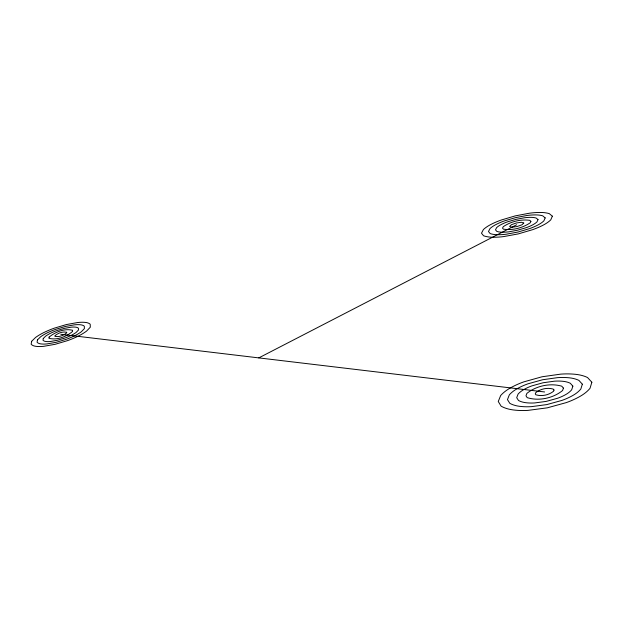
<?xml version="1.0" encoding="UTF-8"?>
<svg xmlns="http://www.w3.org/2000/svg" width="623" height="623" viewBox="0 0 623 623"><rect width="100%" height="100%" fill="white"/><g stroke="black" fill="none" stroke-linecap="round" stroke-linejoin="round"><path stroke-width="0.93" d="M258.794 357.89L516.669 224.755M60.797 334.294L544.627 391.96M66.677 332.285L66.669 332.884C63.593 335.478 58.842 337.401 54.863 336.28L54.941 335.704C58.009 333.126 62.697 331.249 66.677 332.285M49.1 337.105L48.929 338.258C56.888 340.524 66.404 336.661 72.556 331.467L72.556 330.276C64.597 328.228 55.245 331.958 49.1 337.105M43.267 338.507L43.003 340.244A15.567 5.911 -25.3 0 0 45.915 341.497A22.825 8.66 -25.2 0 0 50.564 341.482L57.394 340.275L64.8 338.071A22.825 8.683 -25.1 0 0 70.944 335.501A14.672 5.615 -25.1 0 0 76.177 332.394L78.459 330.05L78.436 328.266A14.788 5.693 -25.3 0 0 75.57 327.145A23.308 8.995 -25.4 0 0 70.89 327.207L64.146 328.422L56.872 330.595A23.308 8.963 -25.5 0 0 50.837 333.11A14.788 5.646 -25.5 0 0 45.627 336.163L43.267 338.507M37.458 339.901L37.076 342.222A20.723 7.858 -25.3 0 0 40.923 343.912A30.34 11.479 -25.1 0 0 47.122 343.896L56.241 342.292L66.155 339.348A30.34 11.526 -25 0 0 74.371 335.914A19.531 7.484 -25.1 0 0 81.348 331.755L84.378 328.625L84.323 326.257A19.741 7.616 -25.3 0 0 80.468 324.77A31.197 12.071 -25.5 0 0 74.223 324.871L65.244 326.491L55.579 329.372A31.197 12.016 -25.6 0 0 47.55 332.713A19.741 7.538 -25.5 0 0 40.612 336.786L37.458 339.901M31.656 341.295L31.15 344.2A25.862 9.781 -25.3 0 0 35.924 346.333A37.801 14.259 -25.1 0 0 43.657 346.326L55.081 344.317L67.518 340.633A37.801 14.329 -25 0 0 77.82 336.327A24.39 9.345 -25 0 0 86.55 331.117L90.312 327.2L90.203 324.248A24.718 9.555 -25.2 0 0 85.359 322.41A39.14 15.186 -25.5 0 0 77.548 322.543L66.342 324.575L54.294 328.165A39.14 15.108 -25.7 0 0 44.295 332.324A24.718 9.431 -25.6 0 0 35.628 337.401L31.656 341.295M591.85 382.226L590.028 388.308A34.795 19.617 -12.1 0 1 580.34 396.212A53.609 29.873 -12.6 0 1 566.315 402.598L547.274 407.839L527.938 410.386A53.36 29.795 -13.1 0 1 513.087 409.918A36.484 20.629 -13.3 0 1 501.126 406.173L498.26 401.508L500.682 395.488A34.981 20.162 -13.3 0 1 510.455 387.888A55.782 32.591 -12.7 0 1 523.951 381.821L542.08 376.767L560.762 374.127A56.047 32.684 -12.2 0 1 575.59 374.322A35.402 20.31 -11.9 0 1 587.512 377.507L591.85 382.226M582.334 384.189L580.831 389.048A27.848 15.731 -12.2 0 1 573.067 395.348A43.034 24.087 -12.6 0 1 561.891 400.425L546.737 404.607L531.326 406.655A42.878 24.032 -13 0 1 519.442 406.297A29.265 16.58 -13.2 0 1 509.809 403.33L507.465 399.616L509.357 394.795A27.965 16.081 -13.1 0 1 517.176 388.69A44.428 25.823 -12.7 0 1 528.008 383.807L542.586 379.75L557.577 377.647A44.599 25.878 -12.3 0 1 569.445 377.826A28.23 16.175 -12.1 0 1 578.931 380.396L582.334 384.189M572.856 386.143L571.688 389.78A20.894 11.829 -12.3 0 1 565.863 394.491A32.396 18.215 -12.6 0 1 557.515 398.276L546.2 401.399L534.682 402.941A32.303 18.184 -12.9 0 1 525.765 402.692A22.015 12.491 -13.1 0 1 518.507 400.488L516.701 397.708L518.087 394.094A20.956 12.024 -13 0 1 523.943 389.492A33.175 19.188 -12.7 0 1 532.104 385.816L543.085 382.763L554.369 381.19A33.268 19.22 -12.4 0 1 563.27 381.338A21.112 12.078 -12.2 0 1 570.349 383.293L572.856 386.143M563.41 388.09L562.608 390.512C553.099 398.245 538.957 401.321 527.206 397.645L525.976 395.8L526.871 393.386C536.302 385.824 550.117 382.818 561.767 386.182L563.41 388.09M554.003 390.029L553.582 391.236C548.832 395.091 541.784 396.617 535.912 394.803L535.282 393.884L535.718 392.677C540.437 388.877 547.368 387.366 553.193 389.071L554.003 390.029M552.352 216.181L550.755 219.88A26.555 11.385 -14.2 0 1 543.24 225.105A41.071 17.452 -14.4 0 1 532.572 229.692L518.204 233.913L503.657 236.592A40.931 17.413 -14.6 0 1 492.513 237.231A27.926 12.001 -14.8 0 1 483.565 235.774L481.486 233.212L483.425 229.513A26.664 11.627 -14.7 0 1 490.986 224.412A42.333 18.643 -14.5 0 1 501.344 219.997L515.19 215.901L529.355 213.222A42.481 18.682 -14.2 0 1 540.491 212.459A26.906 11.689 -14.1 0 1 549.299 213.642L552.352 216.181M545.172 217.902L543.871 220.861A21.252 9.127 -14.2 0 1 537.851 225.035A32.949 14.049 -14.4 0 1 529.34 228.688L517.892 232.06L506.289 234.201A32.855 14.018 -14.6 0 1 497.372 234.723A22.397 9.633 -14.7 0 1 490.176 233.57L488.479 231.53L490.005 228.571A21.322 9.283 -14.7 0 1 496.056 224.482A33.751 14.804 -14.5 0 1 504.365 220.931L515.478 217.653L526.84 215.503A33.852 14.835 -14.3 0 1 535.757 214.904A21.478 9.322 -14.2 0 1 542.773 215.862L545.172 217.902M538.015 219.623L537.018 221.843A15.941 6.861 -14.3 0 1 532.501 224.965A24.78 10.599 -14.4 0 1 526.139 227.699L517.581 230.214L508.905 231.818A24.725 10.583 -14.6 0 1 502.216 232.215A16.829 7.25 -14.6 0 1 496.796 231.367L495.495 229.84L496.624 227.621A15.988 6.946 -14.6 0 1 501.157 224.553A25.232 11.027 -14.5 0 1 507.402 221.881L515.774 219.405L524.317 217.801A25.286 11.043 -14.3 0 1 531.006 217.357A16.066 6.97 -14.2 0 1 536.239 218.089L538.015 219.623M530.882 221.344L530.204 222.816C522.557 228.002 512.589 230.557 503.415 229.163L502.535 228.15L503.275 226.671C510.844 221.57 520.641 219.078 529.714 220.308L530.882 221.344M523.764 223.05L521.91 224.825L516.973 226.562L511.865 227.239L509.591 226.453L511.46 224.685L516.366 222.964L521.459 222.279L523.764 223.05"/></g></svg>
